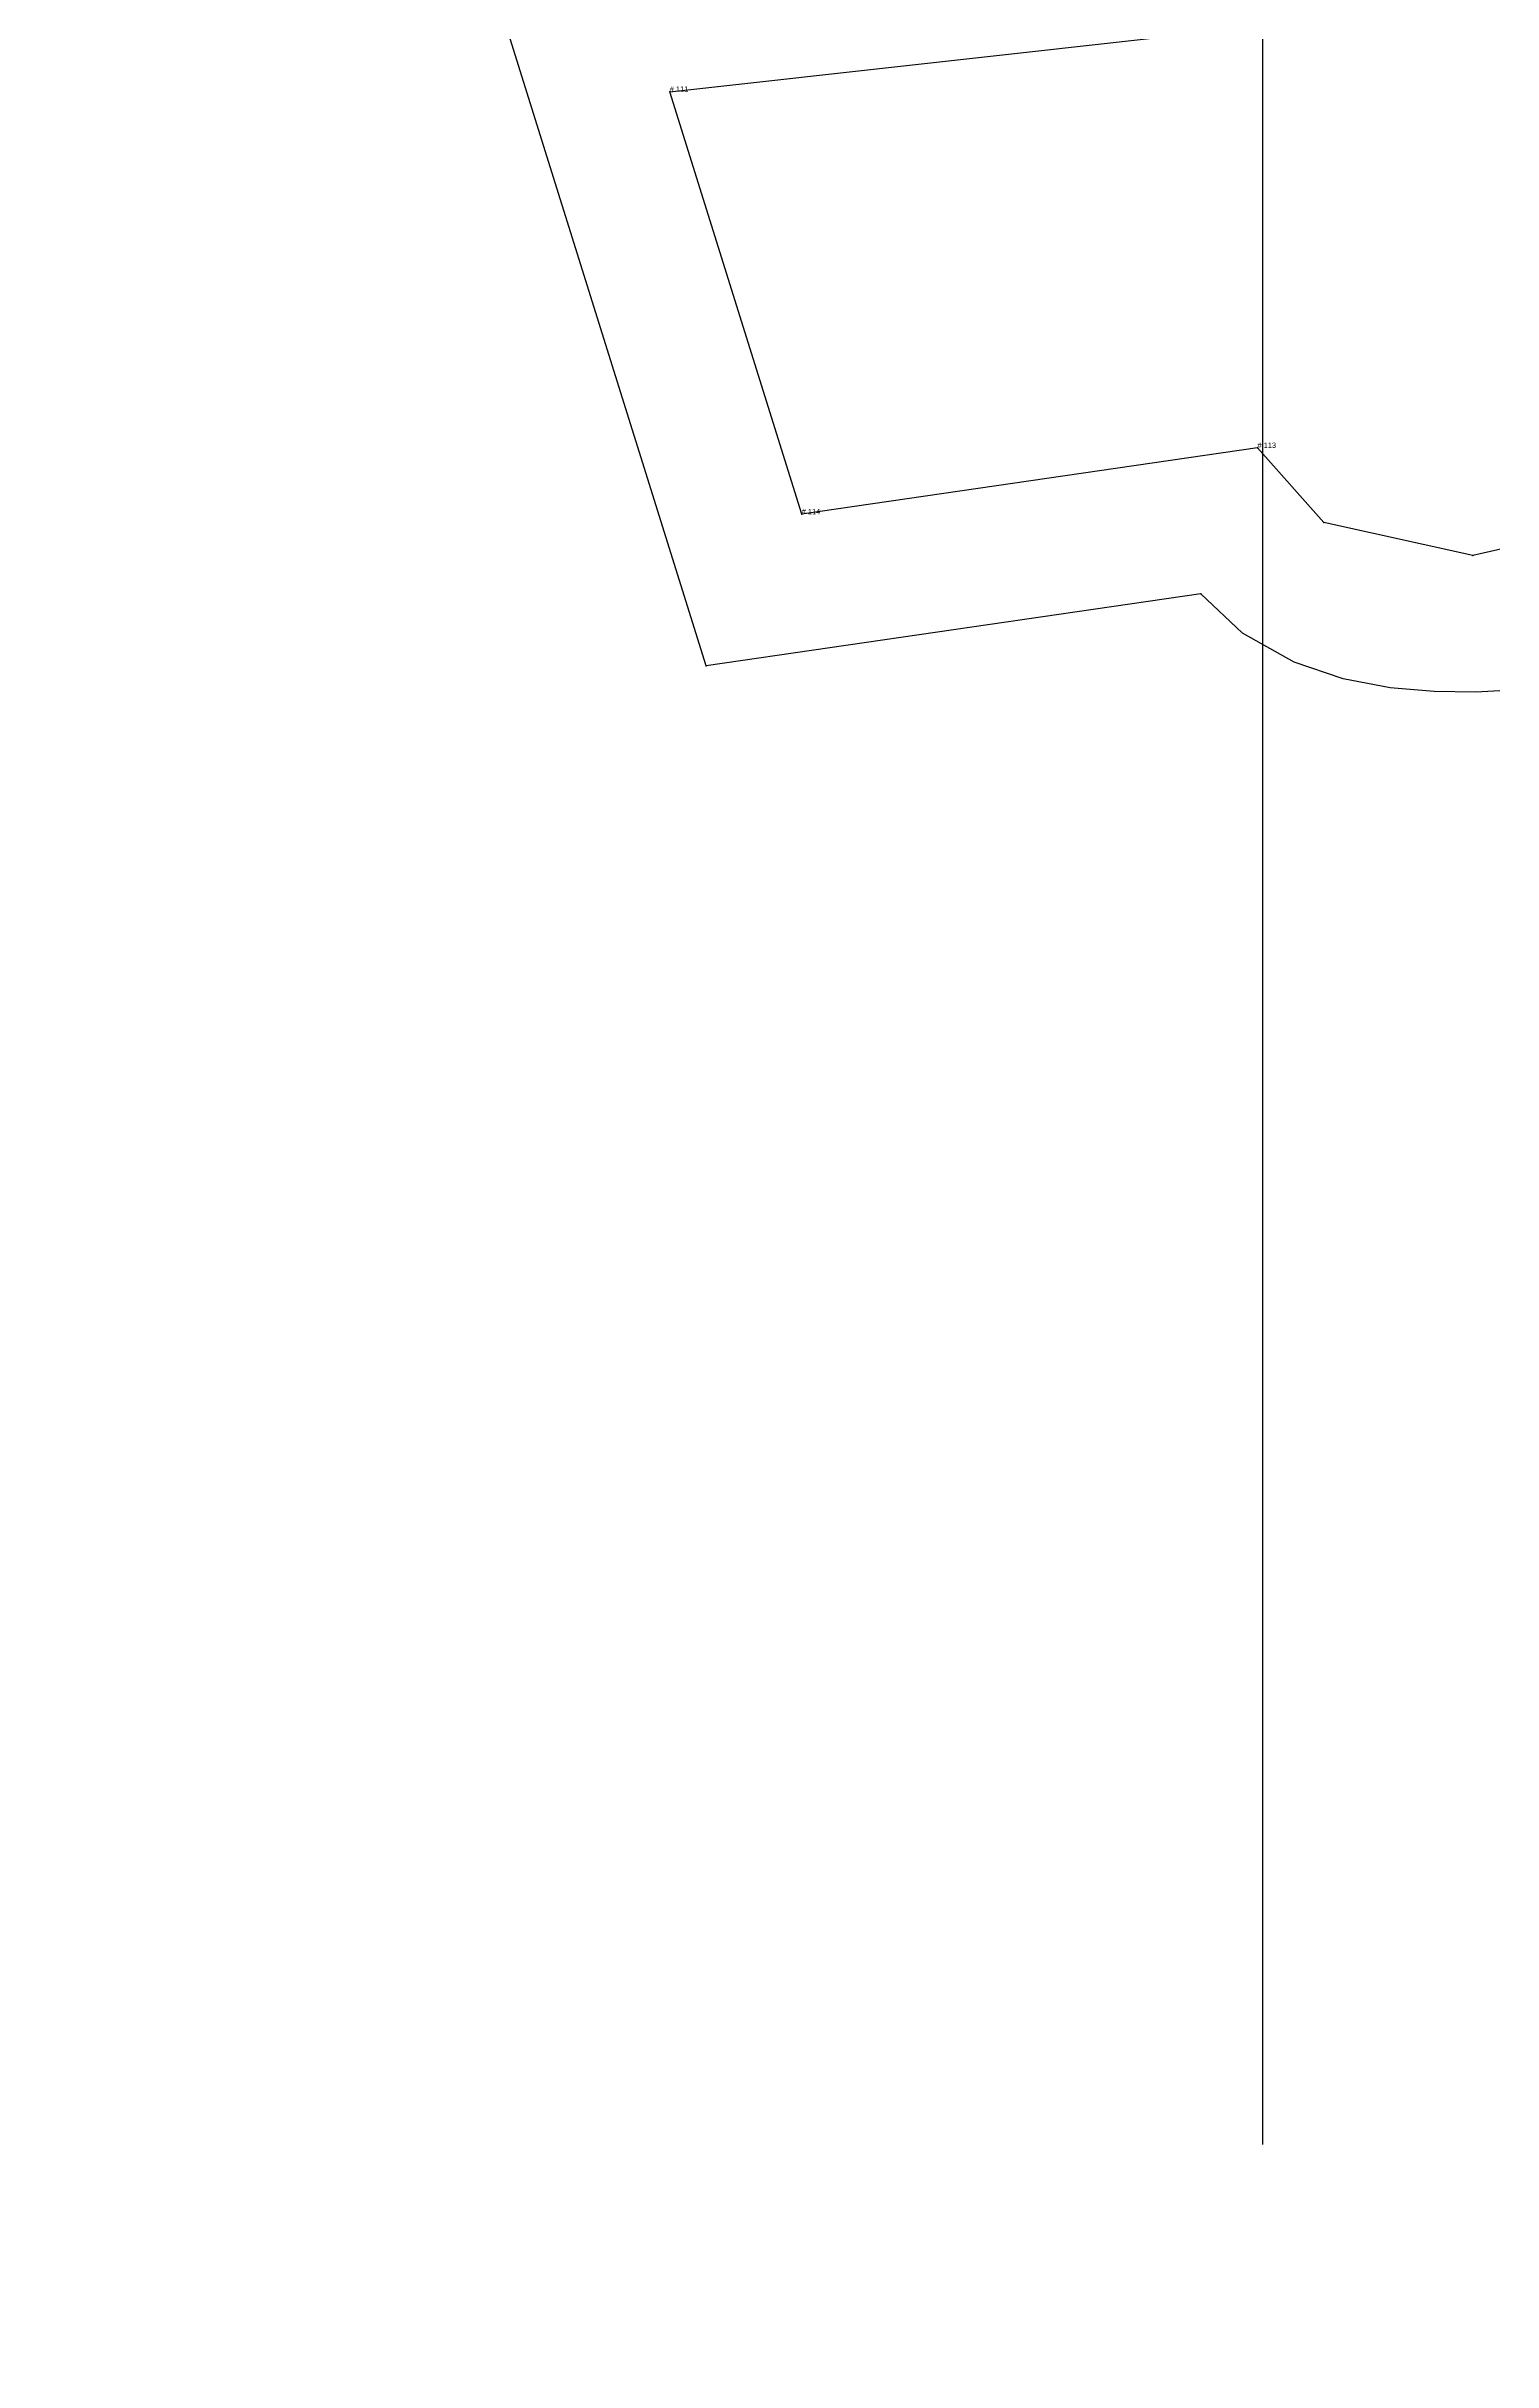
# Model space of a CAD drawing. Extents: x -200 to 162, y 0 to 712.
# Drawn here: x -88.3 to -21, y 376 to 483.8 of the extents above; entities that cross this region are included whole.
import ezdxf

# ---------------------------------------------------------------- set-up
doc = ezdxf.new("R2010")
doc.units = 0

# ---------------------------------------------------------------- blocks, each defined once
blk = doc.blocks.new('Pattern_2104556_M')
at = {"layer": '1'}
blk.add_lwpolyline([(-59.300674, 481.728729), (-35.026276, 484.428955), (-28.85437, 489.829346), (-19.210754, 492.143829), (-8.79567, 487.900635), (-4.166733, 479.028534), (-6.481201, 468.999176), (-13.424591, 462.055786), (-21.910965, 460.127075), (-28.85437, 461.670044), (-31.940323, 465.141724), (-53.15625, 462.055786)], close=True, dxfattribs=at)
at = {"layer": '14'}
blk.add_lwpolyline([(-19.533051, 453.893524), (-21.776735, 453.77533), (-23.713707, 453.795593), (-25.761253, 453.971741), (-27.945393, 454.391113), (-30.238983, 455.173126), (-32.642532, 456.511261), (-34.573341, 458.341919), (-57.602615, 454.992249), (-67.658333, 487.188232)], dxfattribs=at)
at = {"layer": '2'}
for p in [(-59.300674, 481.728729), (-59.300674, 481.728729), (-31.940323, 465.141724), (-31.940323, 465.141724), (-53.15625, 462.055786), (-53.15625, 462.055786), (-34.573341, 458.341919), (-34.573341, 458.341919), (-57.602615, 454.992249), (-57.602615, 454.992249)]:
    blk.add_point(p, dxfattribs=at)
at = {"layer": '3'}
for p in [(-28.85437, 461.670044), (-28.85437, 461.670044), (-21.910965, 460.127075), (-21.910965, 460.127075)]:
    blk.add_point(p, dxfattribs=at)
at = {"layer": '7'}
blk.add_line((-31.685394, 386.138336), (-31.685394, 566.138306), dxfattribs=at)
at = {"layer": '84'}
blk.add_lwpolyline([(-59.300674, 481.728729), (-35.026276, 484.428955), (-35.026276, 484.428955), (-28.85437, 489.829346), (-19.210754, 492.143829), (-8.79567, 487.900635), (-4.166733, 479.028534), (-6.481201, 468.999176), (-13.424591, 462.055786), (-21.910965, 460.127075), (-28.85437, 461.670044), (-31.940323, 465.141724), (-31.940323, 465.141724), (-53.15625, 462.055786), (-53.15625, 462.055786), (-59.300674, 481.728729)], close=True, dxfattribs=at)
at = {"layer": '1'}
for s, p in [('# 111', (-59.300674, 481.728729)), ('# 113', (-31.940323, 465.141724)), ('# 114', (-53.15625, 462.055786))]:
    blk.add_text(s, height=0.25, dxfattribs=at).set_placement(p)

msp = doc.modelspace()

# ---------------------------------------------------------------- block references
at = {"layer": '1'}
msp.add_blockref('Pattern_2104556_M', (0, 0), dxfattribs=at)

doc.saveas('drawing.dxf')
